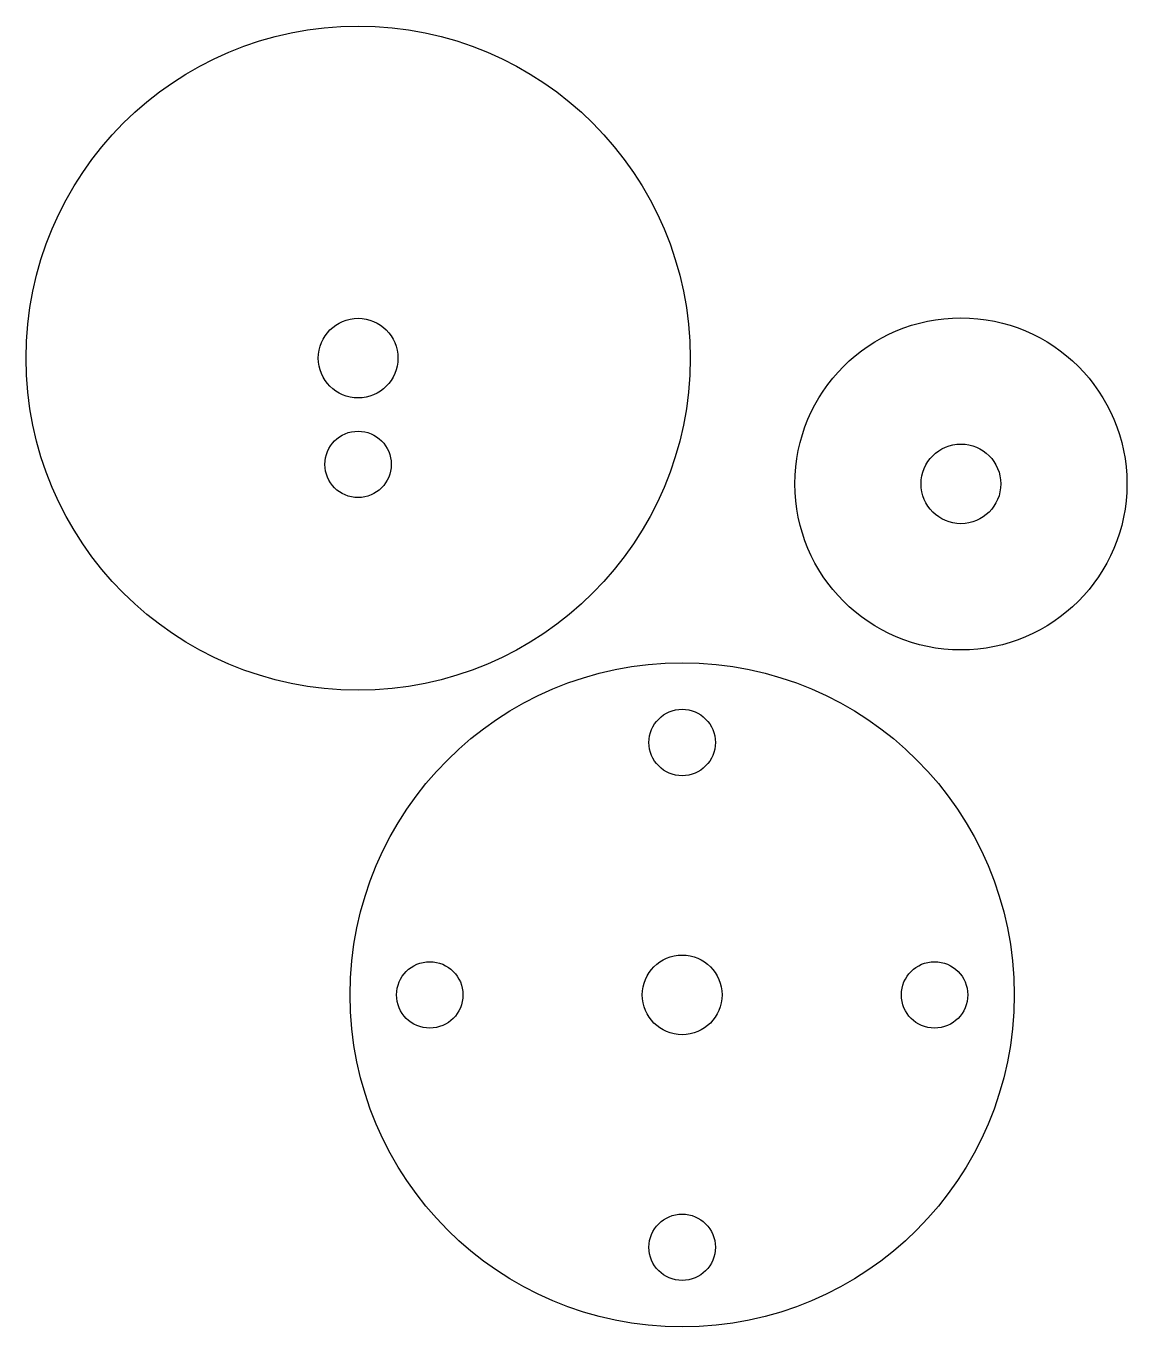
# Model space of a CAD drawing. Header units: millimetres. Extents: x 2611.8 to 2694.6, y 2009.3 to 2107.2.
import ezdxf

# ---------------------------------------------------------------- set-up
doc = ezdxf.new("R2010")
doc.units = ezdxf.units.MM

msp = doc.modelspace()

# ---------------------------------------------------------------- linework, layer by layer
for centre, radius in [((2636.762, 2082.189), 25), ((2636.762, 2082.189), 3), ((2682.148, 2072.722), 12.5), ((2636.762, 2074.189), 2.5), ((2682.148, 2072.722), 3), ((2661.16, 2034.252), 25), ((2661.16, 2053.252), 2.5), ((2661.16, 2034.252), 3), ((2642.16, 2034.252), 2.5), ((2680.16, 2034.252), 2.5), ((2661.16, 2015.252), 2.5)]:
    msp.add_circle(centre, radius)

doc.saveas('drawing.dxf')
